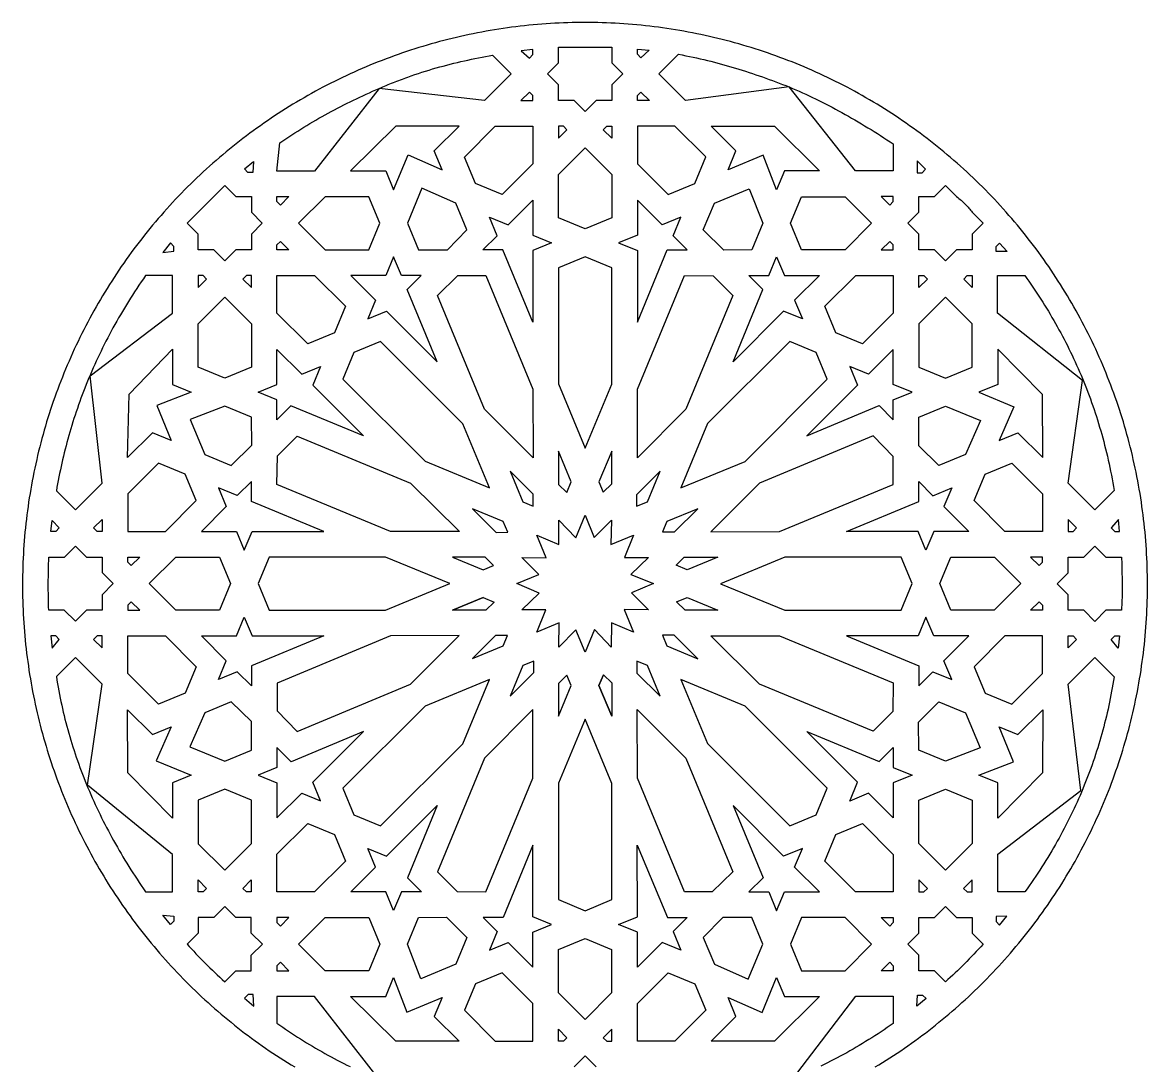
# Model space of a CAD drawing. Extents: x -580 to 580, y -400 to 400.
# Drawn here: x -150 to 150, y -128.1 to 150 of the extents above; entities that cross this region are included whole.
import ezdxf

# ---------------------------------------------------------------- set-up
doc = ezdxf.new("R2010")
doc.units = 0
doc.layers.add('LAYER_1', color=18, linetype='CONTINUOUS')
doc.layers.add('LAYER_2', color=174, linetype='CONTINUOUS')

msp = doc.modelspace()

# ---------------------------------------------------------------- linework, layer by layer
at = {"layer": 'LAYER_1'}
for points in [[(-19.67, 136.29), (-26.76, 129.19), (-54.91, 132.4), (-72.13, 110.39), (-82.15, 110.39), (-81.39, 117.95), (-80.6, 118.49), (-79.81, 119.01), (-79.02, 119.53), (-78.22, 120.05), (-77.42, 120.56), (-76.62, 121.06), (-75.82, 121.56), (-75.01, 122.06), (-74.2, 122.55), (-73.39, 123.03), (-72.58, 123.51), (-71.76, 123.98), (-70.94, 124.45), (-70.12, 124.92), (-69.3, 125.38), (-68.47, 125.83), (-67.65, 126.28), (-66.81, 126.72), (-65.98, 127.16), (-65.14, 127.6), (-64.31, 128.02), (-63.46, 128.45), (-62.62, 128.87), (-61.77, 129.28), (-60.92, 129.69), (-60.07, 130.09), (-59.22, 130.49), (-58.36, 130.88), (-57.5, 131.27), (-56.64, 131.65), (-55.78, 132.03), (-54.91, 132.4), (-54.43, 132.61), (-53.95, 132.82), (-53.48, 133.03), (-53, 133.23), (-52.52, 133.43), (-52.04, 133.63), (-51.57, 133.82), (-51.09, 134.01), (-50.61, 134.2), (-50.14, 134.39), (-49.66, 134.57), (-49.18, 134.75), (-48.71, 134.93), (-48.23, 135.11), (-47.76, 135.28), (-47.28, 135.45), (-46.33, 135.79), (-45.38, 136.11), (-44.43, 136.43), (-43.48, 136.74), (-42.54, 137.04), (-41.59, 137.33), (-40.64, 137.61), (-39.7, 137.88), (-38.75, 138.15), (-37.81, 138.4), (-36.87, 138.65), (-35.92, 138.9), (-34.98, 139.13), (-34.04, 139.36), (-33.1, 139.58), (-32.16, 139.79), (-31.22, 140), (-30.28, 140.2), (-29.34, 140.39), (-28.4, 140.58), (-27.46, 140.76), (-26.53, 140.94), (-25.59, 141.11), (-24.65, 141.28)], [(-17.03, 142.42), (-14.83, 140.52), (-13.9, 141.46), (-13.9, 142.77)], [(0.04, 126.25), (-2.9, 129.19), (-7.06, 129.19), (-7.06, 133.35), (-10, 136.29), (-7.06, 139.23), (-7.06, 143.39), (-2.9, 143.41), (2.98, 143.41), (7.14, 143.39), (7.14, 139.25), (10.08, 136.31), (7.14, 133.35), (7.14, 129.19), (2.98, 129.19)], [(17.09, 142.61), (14.89, 140.61), (13.96, 141.54), (13.96, 142.86)], [(72.17, 110.41), (54.47, 132.81), (26.79, 129.19), (19.71, 136.28), (24.95, 141.52), (25.92, 141.34), (26.89, 141.15), (27.85, 140.96), (28.82, 140.76), (29.77, 140.55), (30.73, 140.34), (31.68, 140.12), (32.63, 139.89), (33.57, 139.66), (34.51, 139.42), (35.45, 139.17), (36.38, 138.92), (37.31, 138.66), (38.24, 138.4), (39.16, 138.13), (40.09, 137.85), (41.01, 137.57), (41.92, 137.29), (42.83, 136.99), (43.75, 136.7), (44.65, 136.4), (45.56, 136.09), (46.46, 135.78), (47.36, 135.47), (48.26, 135.15), (49.15, 134.83), (50.04, 134.5), (50.93, 134.17), (51.82, 133.84), (52.71, 133.5), (53.59, 133.16), (54.47, 132.81), (55.35, 132.44), (56.23, 132.06), (57.11, 131.67), (57.99, 131.28), (58.87, 130.87), (59.75, 130.46), (60.63, 130.04), (61.51, 129.62), (62.38, 129.19), (63.26, 128.75), (64.14, 128.3), (65.01, 127.85), (65.88, 127.39), (66.76, 126.93), (67.63, 126.46), (68.5, 125.98), (69.37, 125.5), (70.23, 125.01), (71.1, 124.51), (71.97, 124.01), (72.83, 123.51), (73.69, 123), (74.55, 122.48), (75.41, 121.96), (76.27, 121.43), (77.12, 120.9), (77.98, 120.37), (78.83, 119.83), (79.68, 119.28), (80.52, 118.73), (81.37, 118.18), (82.21, 117.62), (82.21, 110.41)], [(-14.83, 131.46), (-17.1, 129.19), (-13.9, 129.19), (-13.9, 130.52)], [(14.9, 131.46), (17.17, 129.19), (13.97, 129.19), (13.97, 130.52)], [(-51.03, 105.41), (-47.16, 114.75), (-38.13, 110.75), (-40.2, 115.76), (-33.57, 122.39), (-50.43, 122.36), (-62.49, 110.41), (-53.11, 110.41)], [(-13.9, 122.36), (-13.9, 112.32), (-22.11, 104.11), (-29.2, 107.05), (-32.14, 114.13), (-23.92, 122.36)], [(-7.06, 119.15), (-4.8, 121.42), (-5.73, 122.36), (-7.07, 122.36)], [(7.13, 119.15), (4.86, 121.42), (5.8, 122.36), (7.13, 122.36)], [(13.96, 122.36), (13.96, 112.32), (22.17, 104.11), (29.27, 107.05), (32.2, 114.14), (23.98, 122.36)], [(38.19, 110.75), (40.26, 115.76), (33.63, 122.39), (50.49, 122.36), (62.55, 110.41), (53.17, 110.41), (51.1, 105.41), (47.53, 114.62)], [(0.03, 116.6), (7.13, 109.5), (7.13, 97.89), (0.03, 94.95), (-7.05, 97.88), (-7.05, 109.51)], [(-88.37, 112.93), (-88.59, 110.01), (-89.91, 110.01), (-90.84, 110.94)], [(88.58, 113.13), (88.58, 109.95), (89.9, 109.95), (90.83, 110.88)], [(-96.07, 86.45), (-99.01, 89.39), (-103.17, 89.39), (-103.17, 93.55), (-106.11, 96.48), (-96.07, 106.52), (-93.15, 103.6), (-88.97, 103.58), (-88.97, 99.42), (-86.05, 96.5), (-88.97, 93.54), (-88.97, 89.39), (-93.13, 89.39)], [(-36.7, 89.39), (-31.49, 94.73), (-34.43, 101.83), (-43.47, 105.81), (-47.34, 96.48), (-44.39, 89.38)], [(37, 89.28), (31.55, 94.73), (34.5, 101.83), (43.82, 105.69), (47.4, 96.48), (44.46, 89.38)], [(89.04, 89.38), (89.04, 93.54), (86.1, 96.48), (89.04, 99.42), (89.04, 103.57), (93.2, 103.57), (96.16, 106.53), (99.1, 103.59), (99.41, 103.34), (99.71, 103.1), (100.01, 102.85), (100.3, 102.59), (100.58, 102.34), (100.86, 102.08), (101.12, 101.83), (101.39, 101.57), (101.64, 101.31), (101.89, 101.04), (102.14, 100.78), (102.37, 100.51), (102.6, 100.25), (102.83, 99.98), (103.04, 99.71), (103.25, 99.43), (106.18, 96.48), (103.24, 93.54), (103.24, 89.38), (99.08, 89.38), (96.16, 86.46), (93.2, 89.38)], [(-82.14, 103.58), (-78.94, 103.58), (-81.2, 101.32), (-82.14, 102.26)], [(-76.38, 96.48), (-69.28, 89.38), (-57.67, 89.38), (-54.73, 96.48), (-57.66, 103.56), (-69.29, 103.56)], [(-25.5, 98.13), (-20.5, 96.06), (-13.9, 102.67), (-13.9, 93.32), (-8.9, 91.25), (-13.9, 89.18), (-13.89, 70.09), (-21.92, 89.35), (-27.22, 89.35), (-23.43, 93.13)], [(25.57, 98.13), (20.57, 96.06), (13.97, 102.67), (13.97, 93.32), (8.97, 91.25), (13.97, 89.18), (13.96, 70.09), (21.91, 89.37), (27.26, 89.37), (23.5, 93.13)], [(76.43, 96.48), (69.34, 89.38), (57.73, 89.38), (54.79, 96.48), (57.72, 103.56), (69.35, 103.56)], [(82.21, 103.57), (79.01, 103.57), (81.27, 101.32), (82.21, 102.26)], [(-112.58, 88.71), (-109.61, 88.99), (-109.61, 90.32), (-110.54, 91.25)], [(-78.94, 89.38), (-82.14, 89.38), (-82.14, 90.71), (-81.2, 91.65)], [(79, 89.38), (82.21, 89.38), (82.21, 90.71), (81.27, 91.65)], [(112.55, 88.93), (109.6, 88.93), (109.6, 90.25), (110.53, 91.18)], [(-51.03, 87.56), (-53.1, 82.56), (-62.44, 82.56), (-55.84, 75.96), (-57.91, 70.96), (-52.91, 73.03), (-39.41, 59.51), (-47.43, 78.77), (-43.65, 82.56), (-48.96, 82.56)], [(0.03, 36.47), (7.13, 53.6), (7.13, 84.61), (0.03, 87.56), (-7.07, 84.62), (-7.07, 53.62)], [(51.1, 87.56), (53.17, 82.56), (62.51, 82.56), (55.9, 75.95), (57.98, 70.95), (52.97, 73.02), (39.48, 59.51), (47.42, 78.81), (43.68, 82.56), (49.03, 82.56)], [(-110, 82.55), (-117.16, 82.55), (-117.76, 81.69), (-118.35, 80.82), (-118.94, 79.95), (-119.52, 79.08), (-120.09, 78.21), (-120.66, 77.34), (-121.21, 76.47), (-121.76, 75.6), (-122.3, 74.72), (-122.83, 73.85), (-123.36, 72.97), (-123.87, 72.09), (-124.38, 71.22), (-124.88, 70.34), (-125.38, 69.46), (-125.87, 68.57), (-126.34, 67.69), (-126.82, 66.81), (-127.28, 65.92), (-127.74, 65.04), (-128.19, 64.15), (-128.63, 63.26), (-129.06, 62.38), (-129.49, 61.49), (-129.91, 60.6), (-130.32, 59.7), (-130.73, 58.81), (-131.13, 57.92), (-131.52, 57.02), (-131.9, 56.13), (-132.28, 55.23), (-132.65, 54.34), (-133.02, 53.44), (-133.37, 52.54), (-133.72, 51.64), (-134.06, 50.74), (-134.4, 49.83), (-134.73, 48.93), (-135.05, 48.03), (-135.36, 47.12), (-135.67, 46.22), (-135.97, 45.31), (-136.27, 44.4), (-136.56, 43.5), (-136.84, 42.59), (-137.11, 41.68), (-137.38, 40.76), (-137.64, 39.85), (-137.9, 38.94), (-138.14, 38.03), (-138.39, 37.11), (-138.62, 36.2), (-138.85, 35.28), (-139.07, 34.36), (-139.29, 33.44), (-139.5, 32.53), (-139.71, 31.61), (-139.9, 30.69), (-140.09, 29.76), (-140.28, 28.84), (-140.46, 27.92), (-140.63, 26.99), (-140.8, 26.07), (-140.96, 25.14), (-135.87, 20.05), (-128.79, 27.14), (-131.95, 55.83), (-110, 72.52)], [(-103.17, 82.55), (-103.17, 79.35), (-100.91, 81.61), (-101.85, 82.55)], [(-88.97, 79.34), (-88.97, 82.55), (-90.3, 82.55), (-91.24, 81.61)], [(-82.15, 82.56), (-72.11, 82.56), (-63.9, 74.35), (-66.84, 67.25), (-73.93, 64.32), (-82.15, 72.54)], [(-39.35, 77.2), (-33.88, 82.54), (-26.45, 82.54), (-13.9, 52.25), (-13.81, 33.93), (-26.8, 46.91)], [(13.97, 33.89), (13.97, 52.25), (26.51, 82.54), (34.15, 82.45), (39.4, 77.2), (26.86, 46.91)], [(82.21, 82.56), (82.21, 72.52), (74.01, 64.31), (66.91, 67.25), (63.97, 74.33), (72.19, 82.56)], [(89.04, 79.34), (89.04, 82.55), (90.37, 82.55), (91.31, 81.61)], [(103.23, 82.55), (103.23, 79.35), (100.98, 81.61), (101.92, 82.55)], [(135.95, 20.07), (128.85, 27.17), (132.64, 54.52), (110.04, 72.54), (110.04, 82.56), (117.3, 82.56), (117.85, 81.78), (118.39, 81), (118.93, 80.22), (119.46, 79.44), (119.99, 78.65), (120.52, 77.86), (121.04, 77.06), (121.55, 76.26), (122.06, 75.46), (122.56, 74.65), (123.06, 73.84), (123.56, 73.03), (124.04, 72.21), (124.53, 71.39), (125.01, 70.57), (125.48, 69.74), (125.94, 68.91), (126.4, 68.07), (126.86, 67.24), (127.31, 66.39), (127.75, 65.55), (128.19, 64.7), (128.63, 63.84), (129.05, 62.98), (129.48, 62.12), (129.89, 61.26), (130.3, 60.39), (130.71, 59.51), (131.11, 58.64), (131.5, 57.75), (131.88, 56.87), (132.27, 55.98), (132.64, 55.08), (133.01, 54.19), (133.37, 53.28), (133.73, 52.38), (134.08, 51.47), (134.42, 50.55), (134.76, 49.63), (135.09, 48.71), (135.42, 47.78), (135.74, 46.85), (136.05, 45.92), (136.36, 44.98), (136.66, 44.03), (136.95, 43.08), (137.24, 42.13), (137.52, 41.17), (137.79, 40.21), (138.06, 39.24), (138.32, 38.27), (138.57, 37.29), (138.82, 36.31), (139.06, 35.33), (139.3, 34.34), (139.52, 33.34), (139.74, 32.34), (139.96, 31.34), (140.16, 30.33), (140.36, 29.32), (140.56, 28.3), (140.74, 27.28), (140.92, 26.25), (141.09, 25.22)], [(-96.07, 76.78), (-88.97, 69.68), (-88.97, 58.07), (-96.07, 55.13), (-103.16, 58.07), (-103.16, 69.7)], [(96.13, 76.78), (89.04, 69.68), (89.04, 58.08), (96.14, 55.14), (103.22, 58.07), (103.22, 69.7)], [(-25.49, 25.9), (-32.59, 43.03), (-54.52, 64.96), (-61.62, 62.02), (-64.56, 54.93), (-42.63, 33)], [(25.56, 25.9), (42.68, 32.99), (64.61, 54.92), (61.68, 62.02), (54.58, 64.96), (32.66, 43.04)], [(-121.98, 33.98), (-121.56, 50.93), (-110, 62.89), (-110, 53.51), (-105, 51.44), (-114.21, 47.88), (-110.35, 38.54), (-115.35, 40.61)], [(-87.15, 51.44), (-82.15, 53.51), (-82.15, 62.85), (-75.54, 56.25), (-70.54, 58.32), (-72.62, 53.32), (-59.1, 39.83), (-78.4, 47.77), (-82.15, 44.02), (-82.15, 49.37)], [(87.21, 51.44), (82.21, 53.51), (82.21, 62.85), (75.61, 56.24), (70.61, 58.32), (72.68, 53.31), (59.17, 39.82), (78.43, 47.84), (82.21, 44.05), (82.21, 49.37)], [(105.06, 51.44), (114.4, 47.57), (110.41, 38.54), (115.41, 40.61), (122.05, 33.98), (122.01, 50.84), (110.07, 62.9), (110.07, 53.51)], [(-94.32, 31.9), (-88.87, 37.34), (-88.97, 44.8), (-96.08, 47.74), (-105.28, 44.17), (-101.42, 34.84)], [(89.04, 37.1), (89.04, 44.8), (96.14, 47.74), (105.46, 43.88), (101.48, 34.84), (94.38, 31.9)], [(-82.14, 26.85), (-82.04, 34.5), (-76.79, 39.75), (-46.5, 27.2), (-33.48, 14.31), (-51.85, 14.31)], [(33.58, 14.22), (51.91, 14.31), (82.19, 26.86), (82.19, 34.29), (76.85, 39.76), (46.57, 27.2)], [(-4.86, 24.65), (-3.66, 27.55), (-7.06, 35.74), (-7.07, 26.83)], [(4.88, 24.77), (7.13, 27.03), (7.12, 35.74), (3.73, 27.55)], [(-121.95, 14.3), (-111.91, 14.3), (-103.71, 22.51), (-106.65, 29.61), (-113.73, 32.54), (-121.95, 24.32)], [(-13.79, 21.05), (-13.79, 24.24), (-19.96, 30.39), (-16.57, 22.2)], [(13.74, 21), (16.63, 22.2), (20.02, 30.39), (13.72, 24.1)], [(122.01, 14.31), (111.97, 14.31), (103.77, 22.51), (106.71, 29.61), (113.79, 32.55), (122.01, 24.32)], [(-97.72, 25.92), (-95.65, 20.92), (-102.26, 14.31), (-92.92, 14.31), (-90.85, 9.31), (-88.77, 14.32), (-69.68, 14.3), (-88.97, 22.25), (-88.97, 27.6), (-92.72, 23.85)], [(97.79, 25.91), (95.71, 20.91), (102.32, 14.31), (92.98, 14.31), (90.91, 9.31), (88.84, 14.31), (69.74, 14.3), (89, 22.32), (89, 27.62), (92.79, 23.84)], [(-29.98, 20.37), (-23.69, 14.06), (-20.6, 14.08), (-21.79, 16.98)], [(-12.87, 13.27), (-6.96, 10.83), (-6.96, 17.27), (-2.46, 12.6), (0.03, 18.61), (2.48, 12.72), (7.04, 17.27), (6.91, 10.78), (12.93, 13.27), (10.49, 7.37), (16.93, 7.37), (12.25, 2.86), (18.27, 0.38), (12.37, -2.07), (16.92, -6.63), (10.43, -6.51), (12.93, -12.52), (7.03, -10.08), (7.02, -16.52), (2.52, -11.84), (0.03, -17.86), (-2.42, -11.96), (-6.97, -16.51), (-6.85, -10.02), (-12.87, -12.52), (-10.43, -6.62), (-16.86, -6.61), (-12.19, -2.11), (-18.21, 0.38), (-12.31, 2.82), (-16.86, 7.38), (-10.37, 7.26)], [(30.05, 20.37), (21.86, 16.97), (20.71, 14.2), (23.9, 14.2)], [(-142.12, 17.18), (-140.18, 15.24), (-141.11, 14.3), (-142.43, 14.3)], [(-131.05, 15.25), (-128.78, 17.51), (-128.79, 14.31), (-130.12, 14.31)], [(131.11, 15.24), (128.85, 17.5), (128.85, 14.31), (130.18, 14.31)], [(142.23, 17.49), (140.32, 15.24), (141.25, 14.31), (142.57, 14.31)], [(-125.84, 0.38), (-128.78, -2.56), (-128.78, -6.72), (-132.97, -6.72), (-135.88, -9.66), (-138.85, -6.72), (-143, -6.72), (-143.03, -5.83), (-143.06, -4.94), (-143.08, -4.05), (-143.1, -3.17), (-143.11, -2.28), (-143.12, -1.39), (-143.12, -0.5), (-143.12, 0.38), (-143.12, 1.27), (-143.11, 2.16), (-143.1, 3.04), (-143.08, 3.93), (-143.06, 4.82), (-143.04, 5.71), (-143.01, 6.59), (-142.98, 7.48), (-138.82, 7.48), (-135.88, 10.42), (-132.94, 7.48), (-128.78, 7.48), (-128.78, 3.32)], [(135.97, 10.41), (138.88, 7.47), (143.06, 7.47), (143.12, 5.69), (143.15, 4.81), (143.17, 3.92), (143.19, 3.03), (143.21, 2.14), (143.22, 1.26), (143.23, 0.37), (143.23, -0.52), (143.23, -1.4), (143.22, -2.29), (143.2, -3.18), (143.17, -4.07), (143.16, -4.51), (143.14, -4.95), (143.12, -5.4), (143.09, -5.84), (143.07, -6.28), (143.04, -6.73), (138.88, -6.73), (135.94, -9.67), (133.03, -6.73), (128.85, -6.73), (128.85, -2.57), (125.91, 0.37), (128.85, 3.31), (128.87, 7.47), (133, 7.47)], [(-118.74, 7.48), (-121.01, 5.21), (-121.95, 6.15), (-121.95, 7.48)], [(-116.19, 0.38), (-109.09, 7.47), (-97.49, 7.48), (-94.55, 0.38), (-97.48, -6.71), (-109.11, -6.71)], [(-36.07, 0.38), (-53.19, 7.47), (-84.21, 7.47), (-87.15, 0.38), (-84.21, -6.72), (-53.21, -6.72)], [(-24.37, 5.22), (-26.62, 7.48), (-35.33, 7.47), (-27.14, 4.07)], [(35.39, 7.46), (27.2, 4.07), (24.31, 5.27), (26.48, 7.47)], [(36.13, 0.37), (53.26, -6.72), (84.27, -6.72), (87.21, 0.38), (84.27, 7.47), (53.27, 7.47)], [(116.25, 0.38), (109.15, -6.72), (97.55, -6.72), (94.61, 0.38), (97.54, 7.46), (109.17, 7.46)], [(118.81, 7.47), (121.08, 5.2), (122.01, 6.14), (122.01, 7.47)], [(-118.74, -6.72), (-121.01, -4.45), (-121.95, -5.39), (-121.95, -6.72)], [(-27.14, -3.32), (-35.33, -6.71), (-27.14, -3.32), (-24.24, -4.52), (-26.42, -6.72), (-35.33, -6.71)], [(24.43, -4.47), (27.2, -3.32), (35.39, -6.72), (26.68, -6.73)], [(118.81, -6.72), (121.08, -4.46), (122.01, -5.39), (122.01, -6.73)], [(-97.72, -25.16), (-95.65, -20.16), (-102.26, -13.55), (-92.92, -13.56), (-90.85, -8.56), (-88.77, -13.56), (-69.68, -13.54), (-88.94, -21.57), (-88.94, -26.87), (-92.72, -23.09)], [(97.79, -25.17), (95.71, -20.17), (102.32, -13.56), (92.98, -13.56), (90.91, -8.56), (88.84, -13.56), (69.74, -13.55), (89.03, -21.5), (89.03, -26.85), (92.79, -23.1)], [(-142.07, -16.85), (-140.18, -14.49), (-141.11, -13.55), (-142.43, -13.56)], [(-131.05, -14.49), (-128.78, -16.75), (-128.79, -13.56), (-130.12, -13.56)], [(-121.95, -13.55), (-111.91, -13.55), (-103.7, -21.76), (-106.64, -28.86), (-113.73, -31.79), (-121.95, -23.57)], [(-33.52, -13.47), (-51.85, -13.56), (-82.13, -26.11), (-82.13, -33.53), (-76.79, -39), (-46.5, -26.45)], [(-29.99, -19.61), (-21.8, -16.22), (-20.65, -13.45), (-23.84, -13.45)], [(30.05, -19.62), (23.75, -13.31), (20.66, -13.33), (21.86, -16.22)], [(33.54, -13.56), (51.91, -13.56), (82.2, -26.1), (82.11, -33.74), (76.86, -38.99), (46.57, -26.45)], [(122.01, -13.55), (111.98, -13.55), (103.77, -21.76), (106.71, -28.86), (113.79, -31.79), (122.01, -23.57)], [(131.11, -14.49), (128.85, -16.76), (128.85, -13.56), (130.18, -13.56)], [(142.22, -16.79), (140.32, -14.49), (141.26, -13.55), (142.57, -13.55)], [(-135.88, -19.32), (-140.96, -24.4), (-140.81, -25.36), (-140.65, -26.31), (-140.49, -27.26), (-140.31, -28.21), (-140.13, -29.16), (-139.95, -30.11), (-139.75, -31.05), (-139.55, -31.99), (-139.34, -32.93), (-139.12, -33.87), (-138.9, -34.81), (-138.67, -35.74), (-138.43, -36.68), (-138.18, -37.61), (-137.93, -38.54), (-137.67, -39.46), (-137.4, -40.39), (-137.13, -41.31), (-136.85, -42.23), (-136.56, -43.15), (-136.26, -44.07), (-135.96, -44.98), (-135.65, -45.9), (-135.33, -46.81), (-135.01, -47.72), (-134.68, -48.63), (-134.34, -49.53), (-134, -50.44), (-133.65, -51.34), (-133.29, -52.24), (-132.92, -53.14), (-132.55, -54.04), (-132.17, -54.93), (-131.79, -55.83), (-131.4, -56.72), (-131, -57.61), (-130.59, -58.49), (-130.18, -59.38), (-129.76, -60.26), (-129.33, -61.15), (-128.9, -62.03), (-128.46, -62.91), (-128.02, -63.78), (-127.56, -64.66), (-127.1, -65.53), (-126.64, -66.41), (-126.17, -67.28), (-125.69, -68.14), (-125.2, -69.01), (-124.71, -69.88), (-124.21, -70.74), (-123.71, -71.6), (-123.2, -72.46), (-122.68, -73.32), (-122.16, -74.17), (-121.63, -75.03), (-121.09, -75.88), (-120.55, -76.73), (-120, -77.58), (-119.45, -78.43), (-118.88, -79.28), (-118.32, -80.12), (-117.74, -80.96), (-117.16, -81.81), (-109.98, -81.81), (-109.98, -71.79), (-132.68, -53.33), (-128.79, -26.42)], [(-19.96, -29.64), (-13.66, -23.35), (-13.67, -20.25), (-16.57, -21.45)], [(20.02, -29.64), (16.63, -21.45), (13.86, -20.3), (13.86, -23.49)], [(110.07, -81.8), (110.07, -71.76), (132.22, -54.79), (128.85, -26.39), (135.93, -19.3), (141.09, -24.46), (140.94, -25.43), (140.78, -26.39), (140.62, -27.36), (140.44, -28.32), (140.26, -29.27), (140.08, -30.23), (139.88, -31.18), (139.68, -32.13), (139.47, -33.08), (139.26, -34.03), (139.04, -34.97), (138.81, -35.91), (138.57, -36.85), (138.33, -37.79), (138.08, -38.72), (137.82, -39.66), (137.56, -40.59), (137.29, -41.51), (137.01, -42.44), (136.72, -43.36), (136.43, -44.29), (136.13, -45.2), (135.83, -46.12), (135.52, -47.04), (135.2, -47.95), (134.87, -48.86), (134.54, -49.77), (134.2, -50.67), (133.85, -51.58), (133.5, -52.48), (133.13, -53.38), (132.77, -54.28), (132.39, -55.17), (132.01, -56.06), (131.62, -56.95), (131.22, -57.84), (130.82, -58.73), (130.41, -59.61), (129.99, -60.49), (129.57, -61.37), (129.14, -62.25), (128.7, -63.12), (128.26, -64), (127.81, -64.87), (127.35, -65.73), (126.88, -66.6), (126.41, -67.46), (125.93, -68.32), (125.44, -69.18), (124.95, -70.04), (124.45, -70.89), (123.94, -71.75), (123.43, -72.6), (122.91, -73.45), (122.38, -74.29), (121.84, -75.13), (121.3, -75.98), (120.75, -76.81), (120.19, -77.65), (119.63, -78.49), (119.06, -79.32), (118.48, -80.15), (117.9, -80.98), (117.31, -81.8)], [(7.13, -26.08), (4.92, -23.9), (3.73, -26.79), (7.12, -34.98), (3.73, -26.79), (4.92, -23.9), (7.13, -26.08), (7.12, -34.98), (3.73, -26.79), (4.92, -23.9)], [(-25.5, -25.15), (-42.62, -32.24), (-64.55, -54.17), (-61.62, -61.27), (-54.52, -64.21), (-32.6, -42.29)], [(-7.06, -34.98), (-3.67, -26.79), (-4.82, -24.02), (-7.07, -26.28)], [(25.55, -25.15), (32.65, -42.28), (54.58, -64.21), (61.68, -61.27), (64.62, -54.17), (42.7, -32.25)], [(-88.97, -44.05), (-88.97, -36.35), (-94.32, -31.15), (-101.42, -34.09), (-105.4, -43.13), (-96.08, -46.99)], [(89.04, -44.05), (88.94, -36.59), (94.38, -31.15), (101.48, -34.09), (105.35, -43.41), (96.14, -46.99)], [(-105, -50.69), (-110, -52.76), (-110, -62.14), (-121.95, -50.09), (-121.98, -33.22), (-115.35, -39.86), (-110.35, -37.78), (-114.34, -46.82)], [(-39.34, -76.45), (-34.09, -81.7), (-26.44, -81.79), (-13.9, -51.5), (-13.9, -33.14), (-26.8, -46.16)], [(0.03, -35.72), (-7.07, -52.85), (-7.07, -83.86), (0.03, -86.81), (7.13, -83.87), (7.13, -52.86)], [(26.51, -81.79), (13.96, -51.5), (13.87, -33.18), (26.86, -46.16), (39.41, -76.45), (33.94, -81.79)], [(105.06, -50.69), (114.28, -47.13), (110.41, -37.78), (115.41, -39.86), (122.05, -33.22), (122.01, -50.09), (110.07, -62.14), (110.07, -52.76)], [(-87.15, -50.69), (-82.15, -52.76), (-82.15, -62.1), (-75.55, -55.49), (-70.55, -57.56), (-72.62, -52.56), (-59.11, -39.07), (-78.37, -47.09), (-82.15, -43.3), (-82.15, -48.61)], [(87.21, -50.69), (82.21, -52.76), (82.21, -62.1), (75.61, -55.5), (70.61, -57.57), (72.68, -52.56), (59.17, -39.07), (78.46, -47.02), (82.21, -43.27), (82.21, -48.62)], [(-96.07, -76.03), (-88.97, -68.93), (-88.97, -57.33), (-96.07, -54.39), (-103.16, -57.32), (-103.16, -68.95)], [(96.13, -76.03), (89.04, -68.93), (89.04, -57.32), (96.14, -54.38), (103.22, -57.31), (103.22, -68.94)], [(-51.04, -86.8), (-53.11, -81.8), (-62.45, -81.8), (-55.84, -75.2), (-57.91, -70.2), (-52.91, -72.27), (-39.42, -58.76), (-47.36, -78.05), (-43.61, -81.8), (-48.96, -81.8)], [(51.09, -86.81), (53.16, -81.81), (62.51, -81.81), (55.9, -75.2), (57.97, -70.2), (52.97, -72.28), (39.48, -58.76), (47.49, -78.02), (43.71, -81.81), (49.02, -81.81)], [(-82.15, -81.8), (-82.15, -71.77), (-73.94, -63.56), (-66.84, -66.5), (-63.91, -73.58), (-72.13, -81.8)], [(82.21, -81.8), (72.17, -81.8), (63.97, -73.6), (66.91, -66.5), (73.99, -63.56), (82.21, -71.79)], [(-25.51, -97.38), (-20.51, -95.31), (-13.91, -101.91), (-13.91, -92.57), (-8.91, -90.5), (-13.91, -88.43), (-13.89, -69.33), (-21.85, -88.62), (-27.2, -88.62), (-23.44, -92.38)], [(25.57, -97.38), (20.57, -95.31), (13.96, -101.91), (13.96, -92.57), (8.96, -90.5), (13.96, -88.43), (13.95, -69.33), (21.98, -88.59), (27.28, -88.59), (23.5, -92.38)], [(-103.17, -81.8), (-103.17, -78.59), (-100.91, -80.86), (-101.85, -81.8)], [(-88.98, -78.59), (-88.98, -81.8), (-90.3, -81.8), (-91.25, -80.86)], [(89.04, -78.59), (89.04, -81.8), (90.36, -81.8), (91.3, -80.86)], [(103.23, -81.8), (103.23, -78.6), (100.97, -80.86), (101.91, -81.8)], [(-96.08, -105.76), (-93.14, -102.82), (-88.98, -102.82), (-88.98, -98.66), (-86.04, -95.72), (-88.98, -92.78), (-88.98, -88.63), (-93.14, -88.63), (-96.08, -85.69), (-99.02, -88.63), (-103.18, -88.63), (-103.18, -92.78), (-106.12, -95.72), (-105.54, -96.37), (-104.95, -97), (-104.35, -97.64), (-103.75, -98.28), (-103.14, -98.91), (-102.53, -99.54), (-101.91, -100.17), (-101.28, -100.8), (-100.65, -101.42), (-100.01, -102.04), (-99.36, -102.67), (-98.71, -103.29), (-98.06, -103.91), (-97.4, -104.53), (-96.74, -105.14)], [(103.25, -88.65), (103.23, -92.79), (106.17, -95.73), (105.55, -96.41), (104.94, -97.08), (104.32, -97.74), (103.7, -98.4), (103.08, -99.05), (102.46, -99.69), (101.83, -100.33), (101.21, -100.96), (100.58, -101.59), (99.95, -102.21), (99.32, -102.82), (98.68, -103.42), (98.05, -104.02), (97.41, -104.61), (96.77, -105.19), (96.13, -105.77), (93.19, -102.83), (89.03, -102.83), (89.03, -98.67), (86.11, -95.75), (89.03, -92.79), (89.03, -88.64), (93.19, -88.64), (96.13, -85.7), (99.09, -88.65)], [(-112.54, -88.02), (-109.61, -88.25), (-109.61, -89.57), (-110.54, -90.5)], [(-78.94, -88.63), (-82.15, -88.63), (-82.15, -89.96), (-81.21, -90.9)], [(-76.37, -95.73), (-69.27, -88.63), (-57.67, -88.63), (-54.73, -95.73), (-57.66, -102.81), (-69.29, -102.81)], [(-43.76, -104.94), (-47.34, -95.73), (-44.4, -88.63), (-36.94, -88.53), (-31.49, -93.97), (-34.43, -101.08)], [(43.53, -105.06), (47.4, -95.73), (44.46, -88.63), (36.76, -88.63), (31.55, -93.97), (34.49, -101.08)], [(76.44, -95.73), (69.34, -88.63), (57.73, -88.63), (54.79, -95.73), (57.73, -102.81), (69.35, -102.81)], [(79, -88.63), (82.21, -88.63), (82.21, -89.96), (81.26, -90.9)], [(112.48, -88.28), (109.64, -88.39), (109.64, -89.71), (110.57, -90.64)], [(0.03, -115.85), (-7.07, -108.75), (-7.07, -97.14), (0.03, -94.2), (7.11, -97.13), (7.11, -108.76)], [(-82.15, -102.82), (-78.94, -102.82), (-81.21, -100.56), (-82.15, -101.5)], [(82.2, -102.83), (79, -102.83), (81.26, -100.57), (82.2, -101.51)], [(-51.03, -104.65), (-47.47, -113.87), (-38.13, -110), (-40.2, -115.01), (-33.57, -121.64), (-50.43, -121.6), (-62.49, -109.66), (-53.11, -109.66)], [(-13.9, -121.61), (-13.9, -111.57), (-22.1, -103.36), (-29.2, -106.3), (-32.14, -113.38), (-23.92, -121.61)], [(13.96, -121.6), (13.96, -111.57), (22.17, -103.36), (29.27, -106.3), (32.2, -113.38), (23.98, -121.6)], [(38.19, -110), (47.23, -114), (51.1, -104.65), (53.17, -109.66), (62.55, -109.66), (50.5, -121.6), (33.63, -121.64), (40.26, -115)], [(-88.33, -112.23), (-88.52, -109.19), (-89.84, -109.19), (-90.77, -110.13)], [(88.45, -112.25), (88.7, -109.31), (90.02, -109.31), (90.95, -110.24)], [(-7.07, -118.4), (-4.8, -120.67), (-5.74, -121.61), (-7.07, -121.61)], [(7.13, -118.4), (4.86, -120.67), (5.8, -121.61), (7.13, -121.61)]]:
    msp.add_lwpolyline(points, close=True, dxfattribs=at)
for points in [[(-54.8, -131.88), (-72.11, -109.66), (-82.15, -109.66), (-82.15, -116.82), (-81.38, -117.37), (-80.61, -117.9), (-79.83, -118.43), (-79.05, -118.96), (-78.27, -119.48), (-77.48, -119.99), (-76.69, -120.5), (-75.9, -121.01), (-75.1, -121.51), (-74.29, -122.01), (-73.49, -122.5), (-72.68, -122.98), (-71.86, -123.46), (-71.04, -123.93), (-70.22, -124.4), (-69.39, -124.87), (-68.56, -125.33), (-67.73, -125.78), (-66.89, -126.23), (-66.05, -126.67), (-65.2, -127.11), (-64.35, -127.54), (-63.49, -127.96), (-62.63, -128.39)], [(55.33, -131.72), (72.2, -109.63), (82.21, -109.63), (82.21, -116.88), (81.4, -117.44), (80.59, -118), (79.78, -118.55), (78.96, -119.09), (78.14, -119.63), (77.31, -120.16), (76.49, -120.68), (75.66, -121.2), (74.83, -121.71), (73.99, -122.22), (73.15, -122.72), (72.31, -123.22), (71.47, -123.71), (70.63, -124.19), (69.78, -124.67), (68.93, -125.14), (68.07, -125.6), (67.22, -126.06), (66.36, -126.51), (65.49, -126.96), (64.63, -127.4), (63.76, -127.83), (62.89, -128.26)], [(-2.92, -128.44), (0.02, -125.5), (2.96, -128.44)]]:
    msp.add_lwpolyline(points, dxfattribs=at)
at = {"layer": 'LAYER_2'}
msp.add_lwpolyline([(77.4, -128.49), (78.39, -127.89), (79.37, -127.28), (80.34, -126.67), (81.32, -126.05), (82.28, -125.42), (83.25, -124.78), (84.2, -124.14), (85.16, -123.49), (86.1, -122.83), (87.04, -122.16), (87.98, -121.49), (88.91, -120.81), (89.84, -120.12), (90.76, -119.43), (91.68, -118.73), (92.59, -118.02), (93.49, -117.3), (94.39, -116.58), (95.28, -115.85), (96.17, -115.11), (97.06, -114.37), (97.93, -113.62), (98.8, -112.86), (99.67, -112.1), (100.53, -111.33), (101.38, -110.55), (102.23, -109.77), (103.07, -108.98), (103.9, -108.19), (104.73, -107.38), (105.56, -106.58), (106.37, -105.76), (107.18, -104.94), (107.99, -104.11), (108.78, -103.28), (109.57, -102.44), (110.36, -101.59), (111.14, -100.74), (111.91, -99.88), (112.67, -99.02), (113.43, -98.15), (114.18, -97.28), (114.93, -96.39), (115.67, -95.51), (116.4, -94.62), (117.12, -93.72), (117.84, -92.81), (118.55, -91.9), (119.25, -90.99), (119.95, -90.07), (120.64, -89.15), (121.32, -88.22), (121.99, -87.28), (122.66, -86.34), (123.32, -85.39), (123.97, -84.44), (124.62, -83.49), (125.26, -82.53), (125.89, -81.56), (126.51, -80.59), (127.13, -79.61), (127.74, -78.63), (128.34, -77.65), (128.93, -76.66), (129.52, -75.67), (130.1, -74.67), (130.67, -73.66), (131.23, -72.66), (131.78, -71.65), (132.33, -70.63), (132.87, -69.61), (133.4, -68.59), (133.93, -67.56), (134.44, -66.53), (134.95, -65.49), (135.45, -64.45), (135.94, -63.41), (136.42, -62.36), (136.9, -61.31), (137.37, -60.25), (137.83, -59.2), (138.28, -58.14), (138.72, -57.07), (139.15, -56), (139.58, -54.93), (140, -53.85), (140.41, -52.78), (140.81, -51.69), (141.2, -50.61), (141.59, -49.52), (141.97, -48.43), (142.33, -47.34), (142.69, -46.24), (143.05, -45.14), (143.39, -44.04), (143.72, -42.94), (144.05, -41.83), (144.37, -40.72), (144.68, -39.61), (144.98, -38.5), (145.27, -37.38), (145.55, -36.26), (145.83, -35.14), (146.09, -34.02), (146.35, -32.9), (146.6, -31.77), (146.84, -30.64), (147.07, -29.51), (147.29, -28.38), (147.51, -27.25), (147.71, -26.11), (147.91, -24.97), (148.09, -23.84), (148.27, -22.7), (148.44, -21.56), (148.6, -20.41), (148.76, -19.27), (148.9, -18.13), (149.04, -16.98), (149.16, -15.83), (149.28, -14.69), (149.39, -13.54), (149.49, -12.39), (149.58, -11.24), (149.66, -10.09), (149.73, -8.94), (149.8, -7.78), (149.85, -6.63), (149.9, -5.48), (149.94, -4.33), (149.97, -3.17), (149.99, -2.02), (150, -0.87), (150, 0.29), (149.99, 1.44), (149.98, 2.59), (149.95, 3.75), (149.92, 4.9), (149.88, 6.05), (149.83, 7.21), (149.77, 8.36), (149.7, 9.51), (149.62, 10.66), (149.53, 11.81), (149.44, 12.96), (149.34, 14.11), (149.22, 15.26), (149.1, 16.41), (148.97, 17.55), (148.83, 18.7), (148.68, 19.84), (148.53, 20.98), (148.36, 22.12), (148.18, 23.27), (148, 24.4), (147.81, 25.54), (147.61, 26.68), (147.4, 27.81), (147.18, 28.94), (146.95, 30.08), (146.72, 31.21), (146.47, 32.33), (146.22, 33.46), (145.96, 34.58), (145.69, 35.7), (145.41, 36.82), (145.12, 37.94), (144.83, 39.05), (144.52, 40.17), (144.21, 41.28), (143.89, 42.39), (143.56, 43.49), (143.22, 44.59), (142.87, 45.69), (142.52, 46.79), (142.15, 47.89), (141.78, 48.98), (141.4, 50.07), (141.01, 51.15), (140.61, 52.23), (140.21, 53.31), (139.79, 54.39), (139.37, 55.46), (138.94, 56.54), (138.5, 57.6), (138.05, 58.67), (137.6, 59.73), (137.13, 60.78), (136.66, 61.83), (136.18, 62.88), (135.69, 63.93), (135.2, 64.97), (134.7, 66.01), (134.18, 67.04), (133.66, 68.07), (133.14, 69.1), (132.6, 70.12), (132.06, 71.14), (131.51, 72.15), (130.95, 73.16), (130.38, 74.17), (129.81, 75.17), (129.23, 76.16), (128.64, 77.15), (128.04, 78.14), (127.43, 79.12), (126.82, 80.1), (126.2, 81.07), (125.58, 82.04), (124.94, 83.01), (124.3, 83.96), (123.65, 84.92), (122.99, 85.87), (122.33, 86.81), (121.66, 87.75), (120.98, 88.68), (120.29, 89.61), (119.6, 90.53), (118.9, 91.45), (118.19, 92.36), (117.48, 93.27), (116.76, 94.17), (116.03, 95.06), (115.3, 95.95), (114.56, 96.83), (113.81, 97.71), (113.05, 98.58), (112.29, 99.45), (111.52, 100.31), (110.75, 101.17), (109.97, 102.02), (109.18, 102.86), (108.39, 103.69), (107.58, 104.53), (106.78, 105.35), (105.96, 106.17), (105.14, 106.98), (104.32, 107.78), (103.49, 108.58), (102.65, 109.38), (101.8, 110.16), (100.95, 110.94), (100.1, 111.72), (99.24, 112.48), (98.37, 113.24), (97.49, 113.99), (96.61, 114.74), (95.73, 115.48), (94.84, 116.21), (93.94, 116.94), (93.04, 117.66), (92.13, 118.37), (91.22, 119.08), (90.3, 119.77), (89.38, 120.46), (88.45, 121.15), (87.51, 121.83), (86.57, 122.49), (85.63, 123.16), (84.68, 123.81), (83.72, 124.46), (82.77, 125.1), (81.8, 125.73), (80.83, 126.36), (79.86, 126.98), (78.88, 127.59), (77.89, 128.19), (76.91, 128.78), (75.91, 129.37), (74.92, 129.95), (73.92, 130.52), (72.91, 131.09), (71.9, 131.65), (70.88, 132.19), (69.87, 132.74), (68.84, 133.27), (67.82, 133.79), (66.78, 134.31), (65.75, 134.82), (64.71, 135.32), (63.67, 135.82), (62.62, 136.3), (61.57, 136.78), (60.52, 137.25), (59.46, 137.71), (58.4, 138.16), (57.34, 138.61), (56.27, 139.05), (55.2, 139.47), (54.12, 139.9), (53.05, 140.31), (51.97, 140.71), (50.88, 141.11), (49.79, 141.49), (48.71, 141.87), (47.61, 142.24), (46.52, 142.6), (45.42, 142.96), (44.32, 143.3), (43.21, 143.64), (42.11, 143.97), (41, 144.29), (39.89, 144.6), (38.78, 144.9), (37.66, 145.19), (36.54, 145.48), (35.42, 145.76), (34.3, 146.03), (33.18, 146.28), (32.05, 146.54), (30.92, 146.78), (29.79, 147.01), (28.66, 147.24), (27.53, 147.45), (26.39, 147.66), (25.26, 147.86), (24.12, 148.05), (22.98, 148.23), (21.84, 148.4), (20.7, 148.56), (19.56, 148.72), (18.41, 148.87), (17.27, 149), (16.12, 149.13), (14.97, 149.25), (13.82, 149.36), (12.67, 149.46), (11.52, 149.56), (10.37, 149.64), (9.22, 149.72), (8.07, 149.78), (6.92, 149.84), (5.77, 149.89), (4.61, 149.93), (3.46, 149.96), (2.31, 149.98), (1.15, 150), (0, 150), (-1.15, 150), (-2.31, 149.98), (-3.46, 149.96), (-4.61, 149.93), (-5.77, 149.89), (-6.92, 149.84), (-8.07, 149.78), (-9.22, 149.72), (-10.37, 149.64), (-11.52, 149.56), (-12.67, 149.46), (-13.82, 149.36), (-14.97, 149.25), (-16.12, 149.13), (-17.27, 149), (-18.41, 148.87), (-19.56, 148.72), (-20.7, 148.56), (-21.84, 148.4), (-22.98, 148.23), (-24.12, 148.05), (-25.26, 147.86), (-26.39, 147.66), (-27.53, 147.45), (-28.66, 147.24), (-29.79, 147.01), (-30.92, 146.78), (-32.05, 146.54), (-33.18, 146.28), (-34.3, 146.03), (-35.42, 145.76), (-36.54, 145.48), (-37.66, 145.19), (-38.78, 144.9), (-39.89, 144.6), (-41, 144.29), (-42.11, 143.97), (-43.21, 143.64), (-44.32, 143.3), (-45.42, 142.96), (-46.52, 142.6), (-47.61, 142.24), (-48.71, 141.87), (-49.79, 141.49), (-50.88, 141.11), (-51.97, 140.71), (-53.05, 140.31), (-54.12, 139.9), (-55.2, 139.47), (-56.27, 139.05), (-57.34, 138.61), (-58.4, 138.16), (-59.46, 137.71), (-60.52, 137.25), (-61.57, 136.78), (-62.62, 136.3), (-63.67, 135.82), (-64.71, 135.32), (-65.75, 134.82), (-66.78, 134.31), (-67.82, 133.79), (-68.84, 133.27), (-69.87, 132.74), (-70.88, 132.19), (-71.9, 131.65), (-72.91, 131.09), (-73.92, 130.52), (-74.92, 129.95), (-75.91, 129.37), (-76.91, 128.78), (-77.89, 128.19), (-78.88, 127.59), (-79.86, 126.98), (-80.83, 126.36), (-81.8, 125.73), (-82.77, 125.1), (-83.72, 124.46), (-84.68, 123.81), (-85.63, 123.16), (-86.57, 122.49), (-87.51, 121.83), (-88.45, 121.15), (-89.38, 120.46), (-90.3, 119.77), (-91.22, 119.08), (-92.13, 118.37), (-93.04, 117.66), (-93.94, 116.94), (-94.84, 116.21), (-95.73, 115.48), (-96.61, 114.74), (-97.49, 113.99), (-98.37, 113.24), (-99.24, 112.48), (-100.1, 111.72), (-100.95, 110.94), (-101.8, 110.16), (-102.65, 109.38), (-103.49, 108.58), (-104.32, 107.78), (-105.14, 106.98), (-105.96, 106.17), (-106.78, 105.35), (-107.58, 104.53), (-108.39, 103.69), (-109.18, 102.86), (-109.97, 102.02), (-110.75, 101.17), (-111.52, 100.31), (-112.29, 99.45), (-113.05, 98.58), (-113.81, 97.71), (-114.56, 96.83), (-115.3, 95.95), (-116.03, 95.06), (-116.76, 94.17), (-117.48, 93.27), (-118.19, 92.36), (-118.9, 91.45), (-119.6, 90.53), (-120.29, 89.61), (-120.98, 88.68), (-121.66, 87.75), (-122.33, 86.81), (-122.99, 85.87), (-123.65, 84.92), (-124.3, 83.96), (-124.94, 83.01), (-125.58, 82.04), (-126.2, 81.07), (-126.82, 80.1), (-127.43, 79.12), (-128.04, 78.14), (-128.64, 77.15), (-129.23, 76.16), (-129.81, 75.17), (-130.38, 74.17), (-130.95, 73.16), (-131.51, 72.15), (-132.06, 71.14), (-132.6, 70.12), (-133.14, 69.1), (-133.66, 68.07), (-134.18, 67.04), (-134.7, 66.01), (-135.2, 64.97), (-135.69, 63.93), (-136.18, 62.88), (-136.66, 61.83), (-137.13, 60.78), (-137.6, 59.73), (-138.05, 58.67), (-138.5, 57.6), (-138.94, 56.54), (-139.37, 55.46), (-139.79, 54.39), (-140.21, 53.31), (-140.61, 52.23), (-141.01, 51.15), (-141.4, 50.07), (-141.78, 48.98), (-142.15, 47.89), (-142.52, 46.79), (-142.87, 45.69), (-143.22, 44.59), (-143.56, 43.49), (-143.89, 42.39), (-144.21, 41.28), (-144.52, 40.17), (-144.83, 39.05), (-145.12, 37.94), (-145.41, 36.82), (-145.69, 35.7), (-145.96, 34.58), (-146.22, 33.46), (-146.47, 32.33), (-146.72, 31.21), (-146.95, 30.08), (-147.18, 28.94), (-147.4, 27.81), (-147.61, 26.68), (-147.81, 25.54), (-148, 24.4), (-148.18, 23.27), (-148.36, 22.12), (-148.53, 20.98), (-148.68, 19.84), (-148.83, 18.7), (-148.97, 17.55), (-149.1, 16.41), (-149.22, 15.26), (-149.34, 14.11), (-149.44, 12.96), (-149.53, 11.81), (-149.62, 10.66), (-149.7, 9.51), (-149.77, 8.36), (-149.83, 7.21), (-149.88, 6.05), (-149.92, 4.9), (-149.95, 3.75), (-149.98, 2.59), (-149.99, 1.44), (-150, 0.29), (-150, -0.87), (-149.99, -2.02), (-149.97, -3.17), (-149.94, -4.33), (-149.9, -5.48), (-149.85, -6.63), (-149.8, -7.78), (-149.73, -8.94), (-149.66, -10.09), (-149.58, -11.24), (-149.49, -12.39), (-149.39, -13.54), (-149.28, -14.69), (-149.16, -15.83), (-149.04, -16.98), (-148.9, -18.13), (-148.76, -19.27), (-148.6, -20.41), (-148.44, -21.56), (-148.27, -22.7), (-148.09, -23.84), (-147.91, -24.97), (-147.71, -26.11), (-147.51, -27.25), (-147.29, -28.38), (-147.07, -29.51), (-146.84, -30.64), (-146.6, -31.77), (-146.35, -32.9), (-146.09, -34.02), (-145.83, -35.14), (-145.55, -36.26), (-145.27, -37.38), (-144.98, -38.5), (-144.68, -39.61), (-144.37, -40.72), (-144.05, -41.83), (-143.72, -42.94), (-143.39, -44.04), (-143.05, -45.14), (-142.69, -46.24), (-142.33, -47.34), (-141.97, -48.43), (-141.59, -49.52), (-141.2, -50.61), (-140.81, -51.69), (-140.41, -52.78), (-140, -53.85), (-139.58, -54.93), (-139.15, -56), (-138.72, -57.07), (-138.28, -58.14), (-137.83, -59.2), (-137.37, -60.25), (-136.9, -61.31), (-136.42, -62.36), (-135.94, -63.41), (-135.45, -64.45), (-134.95, -65.49), (-134.44, -66.53), (-133.93, -67.56), (-133.4, -68.59), (-132.87, -69.61), (-132.33, -70.63), (-131.78, -71.65), (-131.23, -72.66), (-130.67, -73.66), (-130.1, -74.67), (-129.52, -75.67), (-128.93, -76.66), (-128.34, -77.65), (-127.74, -78.63), (-127.13, -79.61), (-126.51, -80.59), (-125.89, -81.56), (-125.26, -82.53), (-124.62, -83.49), (-123.97, -84.44), (-123.32, -85.39), (-122.66, -86.34), (-121.99, -87.28), (-121.32, -88.22), (-120.64, -89.15), (-119.95, -90.07), (-119.25, -90.99), (-118.55, -91.9), (-117.84, -92.81), (-117.12, -93.72), (-116.4, -94.62), (-115.67, -95.51), (-114.93, -96.39), (-114.18, -97.28), (-113.43, -98.15), (-112.67, -99.02), (-111.91, -99.88), (-111.14, -100.74), (-110.36, -101.59), (-109.57, -102.44), (-108.78, -103.28), (-107.99, -104.11), (-107.18, -104.94), (-106.37, -105.76), (-105.56, -106.58), (-104.73, -107.38), (-103.9, -108.19), (-103.07, -108.98), (-102.23, -109.77), (-101.38, -110.55), (-100.53, -111.33), (-99.67, -112.1), (-98.8, -112.86), (-97.93, -113.62), (-97.06, -114.37), (-96.17, -115.11), (-95.28, -115.85), (-94.39, -116.58), (-93.49, -117.3), (-92.59, -118.02), (-91.68, -118.73), (-90.76, -119.43), (-89.84, -120.12), (-88.91, -120.81), (-87.98, -121.49), (-87.04, -122.16), (-86.1, -122.83), (-85.16, -123.49), (-84.2, -124.14), (-83.25, -124.78), (-82.28, -125.42), (-81.32, -126.05), (-80.34, -126.67), (-79.37, -127.28), (-78.39, -127.89), (-77.4, -128.49)], dxfattribs=at)

doc.saveas('drawing.dxf')
